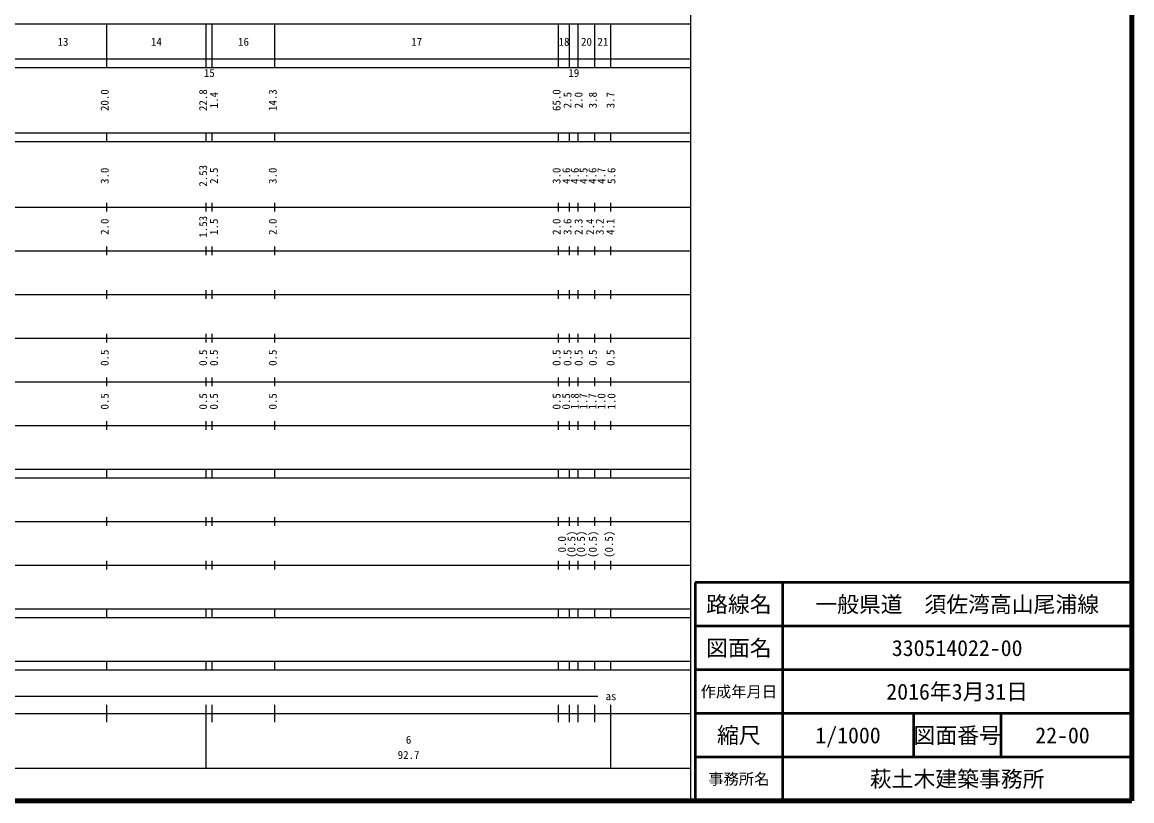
# Model space of a CAD drawing. Units: millimetres on the paper, enlarged 1000 times. Extents: x 40000 to 680000, y 20000 to 380000.
# Drawn here: x 425851 to 680000, y 20000 to 198357 of the extents above; entities that cross this region are included whole.
import ezdxf
from ezdxf.enums import TextEntityAlignment as Align

# ---------------------------------------------------------------- set-up
doc = ezdxf.new("R2010")
doc.units = ezdxf.units.MM
doc.header["$LTSCALE"] = 1000
for name, color, linetype, lineweight in [('M-TTL', 2, 'Continuous', 140), ('M-TTL-BAND', 7, 'Continuous', 25), ('M-TTL-FRAM', 2, 'Continuous', 50), ('M-TTL-LINE', 7, 'Continuous', 50)]:
    doc.layers.add(name, color=color, linetype=linetype, lineweight=lineweight)
doc.layers.add('M-TTL-TXT', color=7, linetype='Continuous')
doc.styles.add('ＭＳ ゴシック', font='')
doc.styles.get('ＭＳ ゴシック').set_extended_font_data('MS Gothic')

msp = doc.modelspace()

# ---------------------------------------------------------------- linework, layer by layer
at = {"layer": 'M-TTL'}
for p, q in [((680000, 20000), (680000, 380000)), ((40000, 20000), (680000, 20000))]:
    msp.add_line(p, q, dxfattribs=at)
at = {"layer": 'M-TTL-BAND'}
for p, q in [((579000, 20000), (579000, 370000)), ((68000, 198000), (579000, 198000)), ((445200, 188000), (445200, 198000)), ((468000, 188000), (468000, 198000)), ((469400, 188000), (469400, 198000)), ((483700, 188000), (483700, 198000)), ((548700, 188000), (548700, 198000)), ((551200, 188000), (551200, 198000)), ((553200, 188000), (553200, 198000)), ((557000, 188000), (557000, 198000)), ((560700, 188000), (560700, 198000)), ((40000, 190000), (579000, 190000)), ((40000, 188000), (579000, 188000)), ((40000, 173000), (579000, 173000)), ((445200, 171000), (445200, 173000)), ((468000, 171000), (468000, 173000)), ((469400, 171000), (469400, 173000)), ((483700, 171000), (483700, 173000)), ((548700, 171000), (548700, 173000)), ((551200, 171000), (551200, 173000)), ((553200, 171000), (553200, 173000)), ((557000, 171000), (557000, 173000)), ((560700, 171000), (560700, 173000)), ((40000, 171000), (579000, 171000)), ((40000, 156000), (579000, 156000)), ((445200, 155000), (445200, 157000)), ((468000, 155000), (468000, 157000)), ((469400, 155000), (469400, 157000)), ((483700, 155000), (483700, 157000)), ((548700, 155000), (548700, 157000)), ((551200, 155000), (551200, 157000)), ((553200, 155000), (553200, 157000)), ((557000, 155000), (557000, 157000)), ((560700, 155000), (560700, 157000)), ((46000, 146000), (579000, 146000)), ((445200, 145000), (445200, 147000)), ((468000, 145000), (468000, 147000)), ((469400, 145000), (469400, 147000)), ((483700, 145000), (483700, 147000)), ((548700, 145000), (548700, 147000)), ((551200, 145000), (551200, 147000)), ((553200, 145000), (553200, 147000)), ((557000, 145000), (557000, 147000)), ((560700, 145000), (560700, 147000)), ((52000, 136000), (579000, 136000)), ((445200, 135000), (445200, 137000)), ((468000, 135000), (468000, 137000)), ((469400, 135000), (469400, 137000)), ((483700, 135000), (483700, 137000)), ((548700, 135000), (548700, 137000)), ((551200, 135000), (551200, 137000)), ((553200, 135000), (553200, 137000)), ((557000, 135000), (557000, 137000)), ((560700, 135000), (560700, 137000)), ((46000, 126000), (579000, 126000)), ((445200, 125000), (445200, 127000)), ((468000, 125000), (468000, 127000)), ((469400, 125000), (469400, 127000)), ((483700, 125000), (483700, 127000)), ((548700, 125000), (548700, 127000)), ((551200, 125000), (551200, 127000)), ((553200, 125000), (553200, 127000)), ((557000, 125000), (557000, 127000)), ((560700, 125000), (560700, 127000)), ((445200, 115000), (445200, 117000)), ((468000, 115000), (468000, 117000)), ((469400, 115000), (469400, 117000)), ((483700, 115000), (483700, 117000)), ((548700, 115000), (548700, 117000)), ((551200, 115000), (551200, 117000)), ((553200, 115000), (553200, 117000)), ((557000, 115000), (557000, 117000)), ((560700, 115000), (560700, 117000)), ((52000, 116000), (579000, 116000)), ((445200, 105000), (445200, 107000)), ((468000, 105000), (468000, 107000)), ((469400, 105000), (469400, 107000)), ((483700, 105000), (483700, 107000)), ((548700, 105000), (548700, 107000)), ((551200, 105000), (551200, 107000)), ((553200, 105000), (553200, 107000)), ((557000, 105000), (557000, 107000)), ((560700, 105000), (560700, 107000)), ((46000, 106000), (579000, 106000)), ((40000, 96000), (579000, 96000)), ((445200, 94000), (445200, 96000)), ((468000, 94000), (468000, 96000)), ((469400, 94000), (469400, 96000)), ((483700, 94000), (483700, 96000)), ((548700, 94000), (548700, 96000)), ((551200, 94000), (551200, 96000)), ((553200, 94000), (553200, 96000)), ((557000, 94000), (557000, 96000)), ((560700, 94000), (560700, 96000)), ((40000, 94000), (579000, 94000)), ((49000, 84000), (579000, 84000)), ((445200, 83000), (445200, 85000)), ((468000, 83000), (468000, 85000)), ((469400, 83000), (469400, 85000)), ((483700, 83000), (483700, 85000)), ((548700, 83000), (548700, 85000)), ((551200, 83000), (551200, 85000)), ((553200, 83000), (553200, 85000)), ((557000, 83000), (557000, 85000)), ((560700, 83000), (560700, 85000)), ((40000, 74000), (579000, 74000)), ((445200, 73000), (445200, 75000)), ((468000, 73000), (468000, 75000)), ((469400, 73000), (469400, 75000)), ((483700, 73000), (483700, 75000)), ((548700, 73000), (548700, 75000)), ((551200, 73000), (551200, 75000)), ((553200, 73000), (553200, 75000)), ((557000, 73000), (557000, 75000)), ((560700, 73000), (560700, 75000)), ((40000, 64000), (579000, 64000)), ((445200, 62000), (445200, 64000)), ((468000, 62000), (468000, 64000)), ((469400, 62000), (469400, 64000)), ((483700, 62000), (483700, 64000)), ((548700, 62000), (548700, 64000)), ((551200, 62000), (551200, 64000)), ((553200, 62000), (553200, 64000)), ((557000, 62000), (557000, 64000)), ((560700, 62000), (560700, 64000)), ((40000, 62000), (579000, 62000)), ((40000, 52000), (579000, 52000)), ((445200, 50000), (445200, 52000)), ((468000, 50000), (468000, 52000)), ((469400, 50000), (469400, 52000)), ((483700, 50000), (483700, 52000)), ((548700, 50000), (548700, 52000)), ((551200, 50000), (551200, 52000)), ((553200, 50000), (553200, 52000)), ((557000, 50000), (557000, 52000)), ((560700, 50000), (560700, 52000)), ((40000, 50000), (579000, 50000)), ((135500, 44000), (557700, 44000)), ((445200, 38000), (445200, 42000)), ((468000, 27500), (468000, 42000)), ((469400, 38000), (469400, 42000)), ((483700, 38000), (483700, 42000)), ((548700, 38000), (548700, 42000)), ((551200, 38000), (551200, 42000)), ((553200, 38000), (553200, 42000)), ((557000, 38000), (557000, 42000)), ((560700, 27500), (560700, 42000)), ((40000, 40000), (579000, 40000)), ((68000, 27500), (579000, 27500))]:
    msp.add_line(p, q, dxfattribs=at)
at = {"layer": 'M-TTL-FRAM'}
for p, q in [((680000, 70000), (580000, 70000)), ((580000, 70000), (580000, 20000))]:
    msp.add_line(p, q, dxfattribs=at)
at = {"layer": 'M-TTL-LINE'}
for p, q in [((600000, 70000), (600000, 20000)), ((680000, 60000), (580000, 60000)), ((680000, 50000), (580000, 50000)), ((680000, 40000), (580000, 40000)), ((630000, 40000), (630000, 30000)), ((650000, 40000), (650000, 30000)), ((680000, 30000), (580000, 30000))]:
    msp.add_line(p, q, dxfattribs=at)

# ---------------------------------------------------------------- texts
at = {"layer": 'M-TTL-BAND', "style": 'ＭＳ ゴシック'}
for s, p in [('13', (435200, 192405)), ('14', (456600, 192405)), ('16', (476550, 192405)), ('17', (516200, 192405)), ('18', (549950, 192405)), ('20', (555100, 192405)), ('21', (558850, 192405)), ('15', (468700, 185263)), ('19', (552200, 185263)), ('as', (560700, 42500)), ('6', (514350, 32523)), ('92.7', (514350, 29033))]:
    msp.add_text(s, height=1833, dxfattribs=at).set_placement(p, align=Align.BOTTOM_CENTER)
for s, p in [('20.0', (446200, 180500)), ('22.8', (468750, 180500)), ('1.4', (471233, 180500)), ('14.3', (484700, 180500)), ('65.0', (549700, 180500)), ('2.5', (552200, 180500)), ('2.0', (554736, 180500)), ('3.8', (558000, 180500)), ('3.7', (562057, 180500)), ('2.53', (468750, 163174)), ('3.0', (446200, 163174)), ('2.5', (471233, 163174)), ('3.0', (484700, 163174)), ('3.0', (549700, 163174)), ('4.6', (551935, 163174)), ('4.6', (553886, 163174)), ('4.5', (555873, 163174)), ('4.6', (557926, 163174)), ('4.7', (559982, 163174)), ('5.6', (562280, 163174)), ('2.0', (446200, 151500)), ('1.53', (468750, 151500)), ('1.5', (471233, 151500)), ('2.0', (484700, 151500)), ('2.0', (549700, 151500)), ('3.6', (552200, 151500)), ('2.3', (554736, 151500)), ('2.4', (557389, 151500)), ('3.2', (559585, 151500)), ('4.1', (562057, 151500)), ('0.5', (446200, 121500)), ('0.5', (468750, 121500)), ('0.5', (471233, 121500)), ('0.5', (484700, 121500)), ('0.5', (549700, 121500)), ('0.5', (552200, 121500)), ('0.5', (554736, 121500)), ('0.5', (558000, 121500)), ('0.5', (562057, 121500)), ('0.5', (446200, 111500)), ('0.5', (468750, 111500)), ('0.5', (471233, 111500)), ('0.5', (484700, 111500)), ('0.5', (549700, 111500)), ('0.5', (551892, 111500)), ('1.8', (553862, 111500)), ('1.7', (555848, 111500)), ('1.7', (557926, 111500)), ('1.0', (559982, 111500)), ('1.0', (562280, 111500)), ('(0.5)', (553113, 78764)), ('(0.5)', (555292, 78764)), ('(0.5)', (558000, 78764)), ('(0.5)', (561700, 78764)), ('0.0', (550942, 78764))]:
    msp.add_text(s, height=1833, rotation=90, dxfattribs=at).set_placement(p, align=Align.BOTTOM_CENTER)
at = {"layer": 'M-TTL-TXT', "style": 'ＭＳ ゴシック'}
for s, height, p in [('路線名', 3666, (590000, 65000)), ('路線名', 3666, (590000, 65000)), ('一般県道\u3000須佐湾高山尾浦線', 3666, (640000, 65000)), ('図面名', 3666, (590000, 55000)), ('図面名', 3666, (590000, 55000)), ('330514022-00', 3666, (640000, 55000)), ('作成年月日', 2566, (590000, 45000)), ('作成年月日', 2566, (590000, 45000)), ('2016年3月31日', 3666, (640000, 45000)), ('縮尺', 3666, (590000, 35000)), ('縮尺', 3666, (590000, 35000)), ('1/1000', 3666, (615000, 35000)), ('図面番号', 3666, (640000, 35000)), ('図面番号', 3666, (640000, 35000)), ('22-00', 3666, (664125, 35000)), ('事務所名', 2566, (590000, 25000)), ('事務所名', 2566, (590000, 25000)), ('萩土木建築事務所', 3666, (640000, 25000))]:
    msp.add_text(s, height=height, dxfattribs=at).set_placement(p, align=Align.MIDDLE_CENTER)

doc.saveas('drawing.dxf')
